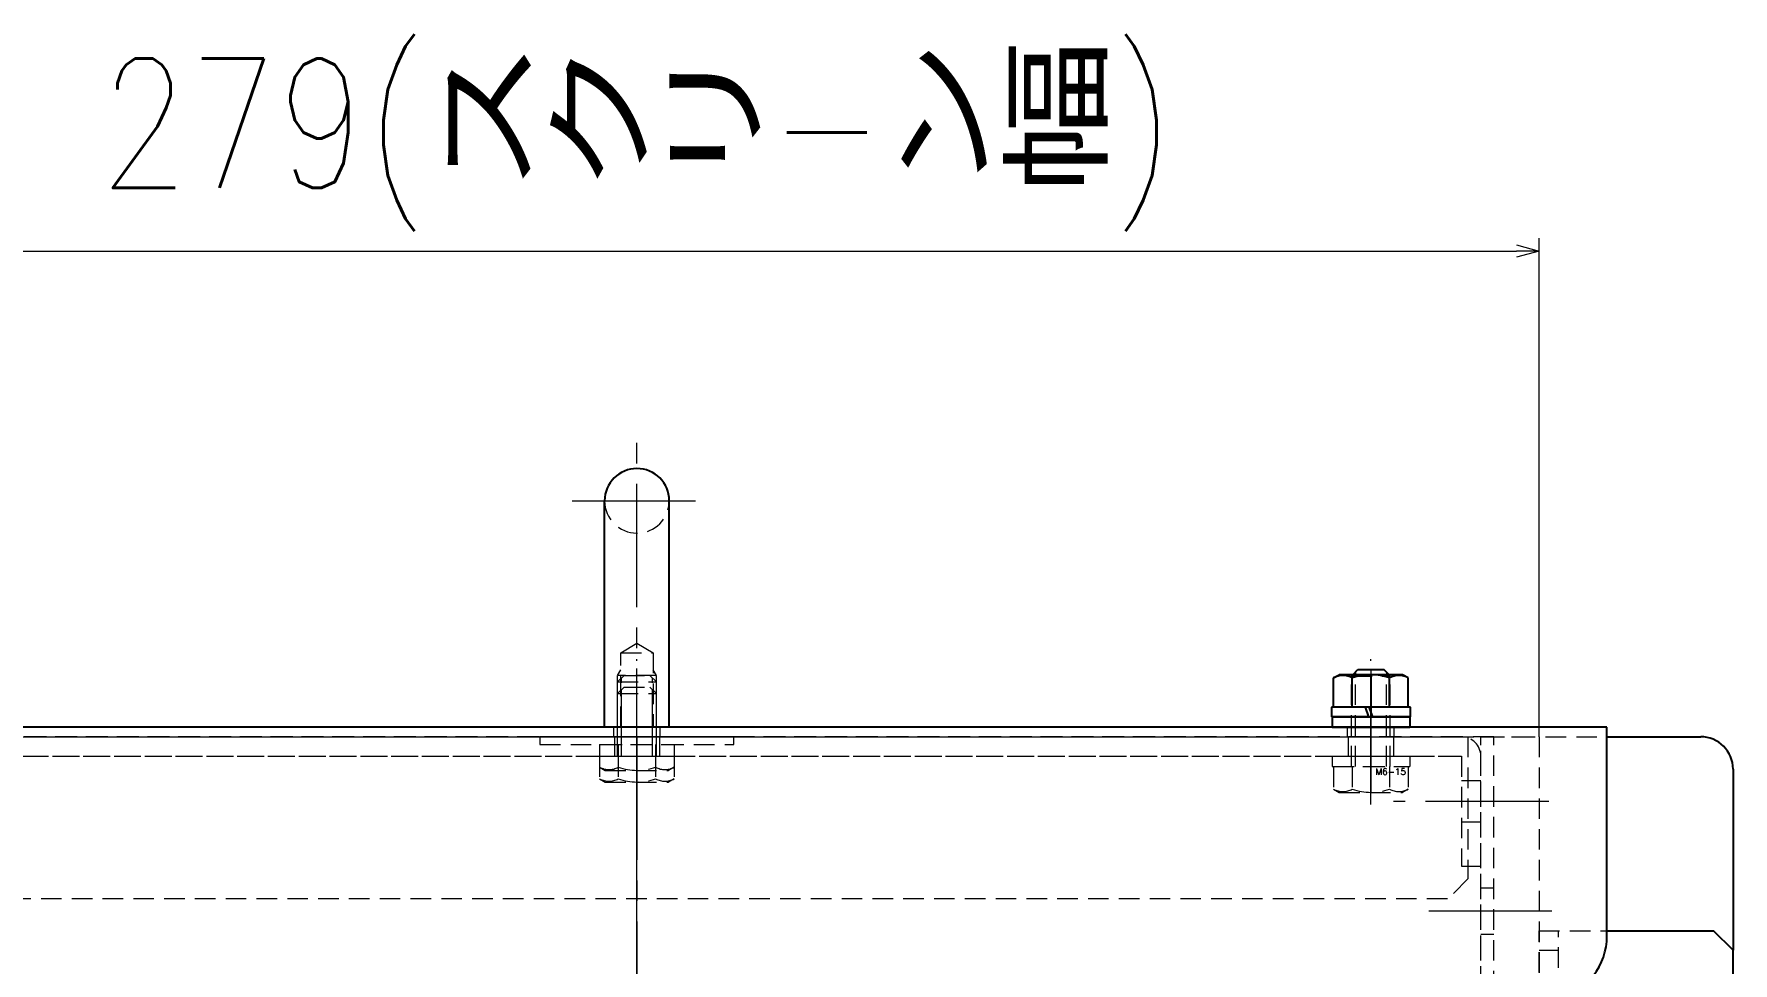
# Model space of a CAD drawing. Header units: millimetres. Extents: x 0 to 10987, y 0 to 7892.
# Drawn here: x 1360.1 to 1622.9, y 5973.8 to 6117.6 of the extents above; entities that cross this region are included whole.
import ezdxf

# ---------------------------------------------------------------- set-up
doc = ezdxf.new("R2010")
doc.units = ezdxf.units.MM
doc.linetypes.add('CENTER2', pattern=[28.575, 19.05, -3.175, 3.175, -3.175])
doc.linetypes.add('HIDDEN2', pattern=[4.7625, 3.175, -1.5875])
for name, color, linetype, lineweight in [('01_外形線', 7, 'Continuous', 25), ('02_細線', 5, 'Continuous', 13), ('03_かくれ線', 6, 'HIDDEN2', 13), ('04_中心線', 1, 'CENTER2', 9), ('07_寸法線', 3, 'Continuous', 9)]:
    doc.layers.add(name, color=color, linetype=linetype, lineweight=lineweight)
doc.styles.add('KSS_TXT', font='txt.shx', dxfattribs={"bigfont": 'extfont2.shx'})
doc.styles.add('寸法用', font='simplex.shx', dxfattribs={"width": 0.8, "bigfont": '@extfont2.shx'})
doc.dimstyles.new('機械製図用', dxfattribs={"dimtxt": 3.5, "dimasz": 3.5, "dimexe": 2, "dimexo": 0, "dimgap": 1.2, "dimtad": 1, "dimdsep": 46, "dimtxsty": '寸法用', "dimblk": 'OPEN30', "dimcen": 0, "dimclrd": 256, "dimclre": 256, "dimclrt": 7, "dimazin": 2, "dimtm": 1e-09, "dimtfac": 0.75, "dimtmove": 0, "dimatfit": 3, "dimldrblk": 'OPEN30', "dimfxl": 1, "dimlwd": -1, "dimlwe": -1, "dimarcsym": 0})

# ---------------------------------------------------------------- blocks, each defined once
blk = doc.blocks.new('_Open30')
at = {"color": 0, "linetype": 'ByBlock', "lineweight": -2}
for p, q in [((-1, 0.268), (0, 0)), ((0, 0), (-1, -0.268)), ((0, 0), (-1, 0))]:
    blk.add_line(p, q, dxfattribs=at)
blk = doc.blocks.new('*D423')
at = {"layer": '07_寸法線', "transparency": 16777216}
for p, q in [((1313.89, 6008.84), (1313.89, 6085.98)), ((1592.89, 6008.84), (1592.89, 6085.98)), ((1317.39, 6083.98), (1589.39, 6083.98))]:
    blk.add_line(p, q, dxfattribs=at)
at = {"layer": 'Defpoints', "color": 0, "transparency": 16777216}
for p in [(1592.89, 6083.98), (1313.89, 6008.84), (1592.89, 6008.84)]:
    blk.add_point(p, dxfattribs=at)
at = {"layer": '07_寸法線', "transparency": 16777216, "xscale": 3.5, "yscale": 3.5, "zscale": 3.5, "rotation": 180}
blk.add_blockref('_Open30', (1313.89, 6083.98), dxfattribs=at)
at = {"layer": '07_寸法線', "transparency": 16777216, "xscale": 3.5, "yscale": 3.5, "zscale": 3.5}
blk.add_blockref('_Open30', (1592.89, 6083.98), dxfattribs=at)
at = {"layer": '07_寸法線', "color": 7, "transparency": 16777216, "insert": (1453.39, 6100.41), "char_height": 20, "attachment_point": 5, "style": '寸法用'}
blk.add_mtext('279(スクリ-ン幅)', dxfattribs=at)

msp = doc.modelspace()

# ---------------------------------------------------------------- linework, layer by layer
for p, q in [((1603.392, 6010.335), (1303.392, 6010.335)), ((1603.392, 5978.036), (1603.392, 6010.335))]:
    msp.add_line(p, q)
msp.add_arc((1593.392, 5978.036), 10, 284.41177, 0)
at = {"layer": '01_外形線'}
for p, q in [((1448.392, 6010.335), (1448.392, 6045.334)), ((1458.392, 6010.335), (1458.392, 6045.334)), ((1561.119, 6017.931), (1561.992, 6018.435)), ((1561.119, 6013.435), (1561.119, 6017.931)), ((1571.792, 6018.435), (1561.992, 6018.435)), ((1564.006, 6013.435), (1564.006, 6017.931)), ((1564.092, 6018.435), (1564.892, 6019.235)), ((1564.892, 6019.235), (1568.892, 6019.235)), ((1566.892, 6018.335), (1566.892, 6013.335)), ((1569.692, 6018.435), (1568.892, 6019.235)), ((1569.779, 6013.335), (1569.779, 6017.831)), ((1572.666, 6017.931), (1571.792, 6018.435)), ((1572.666, 6013.435), (1572.666, 6017.931)), ((1566.047, 6013.435), (1560.792, 6013.435)), ((1560.792, 6013.435), (1560.792, 6011.935)), ((1566.592, 6011.935), (1560.792, 6011.935)), ((1560.892, 6011.935), (1572.892, 6011.935)), ((1560.892, 6011.935), (1560.892, 6010.335)), ((1572.666, 6013.435), (1561.119, 6013.435)), ((1566.592, 6011.935), (1566.047, 6013.435)), ((1572.992, 6013.435), (1566.647, 6013.435)), ((1567.192, 6011.935), (1566.647, 6013.435)), ((1566.892, 6013.435), (1566.892, 6011.935)), ((1572.992, 6011.935), (1567.192, 6011.935)), ((1572.892, 6011.935), (1572.892, 6010.335)), ((1572.992, 6011.935), (1572.992, 6013.435)), ((1458.392, 6010.335), (1448.392, 6010.335)), ((1560.892, 6010.335), (1572.892, 6010.335)), ((1603.392, 6008.835), (1617.892, 6008.835)), ((1622.892, 6003.835), (1622.892, 5975.835)), ((1603.392, 5978.835), (1619.892, 5978.835)), ((1622.892, 5975.835), (1619.892, 5978.835)), ((1622.892, 5900.988), (1622.892, 5975.835))]:
    msp.add_line(p, q, dxfattribs=at)
for centre, radius, start, end in [((1453.392, 6045.334), 5, 0, 180), ((1562.562, 6015.431), 2.887, 60.00001, 119.99999), ((1566.892, 6009.921), 8.514, 70.18087, 109.81913), ((1571.223, 6015.431), 2.887, 60.00001, 119.99999), ((1617.892, 6003.835), 5, 0, 90)]:
    msp.add_arc(centre, radius, start, end, dxfattribs=at)
at = {"layer": '02_細線'}
for p, q in [((1564.492, 6018.835), (1564.492, 6018.435)), ((1569.292, 6018.835), (1569.292, 6018.435))]:
    msp.add_line(p, q, dxfattribs=at)
at = {"layer": '03_かくれ線'}
for p, q in [((1450.892, 6021.835), (1453.392, 6023.337)), ((1453.392, 6023.337), (1455.892, 6021.835)), ((1450.892, 6010.335), (1450.892, 6021.835)), ((1450.892, 6021.835), (1455.892, 6021.835)), ((1455.892, 6021.835), (1455.892, 6010.335)), ((1450.392, 6018.335), (1450.892, 6019.201)), ((1450.392, 6010.335), (1450.392, 6018.335)), ((1456.392, 6018.335), (1450.392, 6018.335)), ((1450.392, 6017.335), (1451.392, 6018.335)), ((1450.393, 6007.636), (1450.392, 6017.335)), ((1450.392, 6017.335), (1456.392, 6017.335)), ((1450.993, 6007.636), (1450.993, 6017.936)), ((1451.392, 6018.335), (1455.392, 6018.335)), ((1456.392, 6017.335), (1455.392, 6018.335)), ((1455.793, 6007.636), (1455.793, 6017.934)), ((1456.392, 6018.335), (1455.892, 6019.201)), ((1456.392, 6010.335), (1456.392, 6018.335)), ((1456.393, 6007.636), (1456.392, 6017.335)), ((1563.892, 6018.235), (1564.092, 6018.435)), ((1563.892, 6018.235), (1569.892, 6018.235)), ((1563.892, 6004.235), (1563.892, 6018.235)), ((1564.492, 6004.235), (1564.492, 6018.435)), ((1569.292, 6004.235), (1569.292, 6018.435)), ((1569.892, 6018.235), (1569.692, 6018.435)), ((1569.892, 6004.235), (1569.892, 6018.235)), ((1450.392, 6015.534), (1451.392, 6016.534)), ((1450.392, 6005.835), (1450.392, 6015.534)), ((1450.392, 6015.534), (1456.392, 6015.534)), ((1450.992, 6005.835), (1450.992, 6016.134)), ((1451.392, 6016.534), (1455.392, 6016.534)), ((1456.392, 6015.534), (1455.392, 6016.534)), ((1455.792, 6005.835), (1455.792, 6016.133)), ((1456.392, 6005.835), (1456.392, 6015.534)), ((1449.792, 6008.835), (1449.792, 6010.335)), ((1449.792, 6008.835), (1449.792, 6010.335)), ((1449.792, 6008.835), (1449.792, 6010.335)), ((1456.992, 6008.835), (1456.992, 6010.335)), ((1456.992, 6008.835), (1456.992, 6010.335)), ((1456.992, 6008.835), (1456.992, 6010.335)), ((1563.292, 6008.835), (1563.292, 6010.335)), ((1570.492, 6008.835), (1570.492, 6010.335)), ((1303.392, 6008.835), (1603.392, 6008.835)), ((1303.392, 6008.835), (1603.392, 6008.835)), ((1585.892, 6008.835), (1320.892, 6008.835)), ((1324.892, 6008.835), (1581.892, 6008.835)), ((1580.892, 6008.835), (1325.892, 6008.835)), ((1447.62, 6007.636), (1447.62, 6004.141)), ((1447.62, 6007.636), (1459.167, 6007.636)), ((1449.892, 6008.835), (1449.892, 6005.835)), ((1450.506, 6007.636), (1450.506, 6004.141)), ((1456.28, 6007.636), (1456.28, 6004.141)), ((1456.892, 6008.835), (1456.892, 6005.835)), ((1459.167, 6007.636), (1459.167, 6004.141)), ((1563.392, 6008.835), (1563.392, 6005.835)), ((1570.392, 6008.835), (1570.392, 6005.835)), ((1581.892, 6008.835), (1581.892, 5986.835)), ((1583.892, 5640.835), (1583.892, 6008.835)), ((1585.892, 5640.835), (1585.892, 6008.835)), ((1324.892, 6005.835), (1581.892, 6005.835)), ((1325.892, 6005.835), (1580.892, 6005.835)), ((1447.619, 6005.835), (1447.619, 6002.339)), ((1447.619, 6005.835), (1459.166, 6005.835)), ((1447.62, 6004.141), (1448.493, 6003.636)), ((1450.506, 6005.835), (1450.506, 6002.339)), ((1456.279, 6005.835), (1456.279, 6002.339)), ((1459.167, 6004.141), (1458.293, 6003.636)), ((1459.166, 6005.835), (1459.166, 6002.339)), ((1560.892, 6005.835), (1572.892, 6005.835)), ((1560.892, 6005.835), (1560.892, 6004.235)), ((1560.892, 6004.235), (1572.892, 6004.235)), ((1561.119, 6004.235), (1561.119, 6000.739)), ((1561.119, 6004.235), (1572.666, 6004.235)), ((1564.006, 6004.235), (1564.006, 6000.739)), ((1569.779, 6004.235), (1569.779, 6000.739)), ((1572.666, 6004.235), (1572.666, 6000.739)), ((1572.892, 6005.835), (1572.892, 6004.235)), ((1580.892, 6005.835), (1580.892, 5988.835)), ((1583.892, 5988.835), (1583.892, 6005.835)), ((1447.619, 6002.339), (1448.492, 6001.835)), ((1448.492, 6001.835), (1458.292, 6001.835)), ((1448.493, 6003.636), (1458.293, 6003.636)), ((1459.166, 6002.339), (1458.292, 6001.835)), ((1583.892, 6002.035), (1580.892, 6002.035)), ((1561.119, 6000.739), (1561.992, 6000.235)), ((1561.992, 6000.235), (1571.792, 6000.235)), ((1572.666, 6000.739), (1571.792, 6000.235)), ((1583.892, 5995.635), (1580.892, 5995.635)), ((1580.892, 5988.835), (1583.892, 5988.835)), ((1581.892, 5986.835), (1578.892, 5983.835)), ((1327.892, 5983.835), (1578.892, 5983.835)), ((1585.892, 5985.435), (1583.892, 5985.435)), ((1585.892, 5978.235), (1583.892, 5978.235)), ((1595.892, 5968.335), (1595.892, 5978.835)), ((1592.892, 5975.835), (1595.892, 5975.835))]:
    msp.add_line(p, q, dxfattribs=at)
msp.add_lwpolyline([(1438.394, 6007.636), (1468.392, 6007.636), (1468.391, 6008.835), (1438.393, 6008.835)], close=True, dxfattribs=at)
for points in [[(1583.892, 5965.407), (1583.892, 6008.838), (1592.892, 6008.835), (1592.892, 5967.591)], [(1592.892, 5967.591), (1592.892, 5978.835), (1603.392, 5978.835)], [(1622.892, 5975.835), (1622.892, 5696.835)]]:
    msp.add_lwpolyline(points, dxfattribs=at)
for centre, radius, start, end in [((1453.392, 6045.334), 5, 180, 0), ((1580.892, 6005.835), 3, 0, 90), ((1449.063, 6006.641), 2.887, 240.00001, 299.99999), ((1453.393, 6012.151), 8.514, 250.18087, 289.81913), ((1457.723, 6006.641), 2.887, 240.00001, 299.99999), ((1449.062, 6004.839), 2.887, 240.00001, 299.99999), ((1453.392, 6010.349), 8.514, 250.18087, 289.81913), ((1457.723, 6004.839), 2.887, 240.00001, 299.99999), ((1562.562, 6003.239), 2.887, 240.00001, 299.99999), ((1566.892, 6008.749), 8.514, 250.18087, 289.81913), ((1571.223, 6003.239), 2.887, 240.00001, 299.99999)]:
    msp.add_arc(centre, radius, start, end, dxfattribs=at)
at = {"layer": '04_中心線'}
for p, q in [((1453.392, 6000.335), (1453.392, 6054.334)), ((1443.392, 6045.334), (1463.392, 6045.334)), ((1453.392, 5998.335), (1453.392, 6020.835)), ((1453.392, 5998.835), (1453.392, 6020.335)), ((1566.892, 5998.335), (1566.892, 6020.835)), ((1566.892, 6019.235), (1566.892, 6000.235)), ((1453.392, 5945.335), (1453.392, 6015.335)), ((1453.392, 6000.835), (1453.392, 6013.835)), ((1566.892, 6000.835), (1566.892, 6013.835)), ((1453.392, 6008.835), (1453.392, 5633.835)), ((1453.392, 5640.835), (1453.392, 6008.835)), ((1594.392, 5998.835), (1570.392, 5998.835)), ((1594.892, 5981.835), (1574.892, 5981.835))]:
    msp.add_line(p, q, dxfattribs=at)

# ---------------------------------------------------------------- texts
at = {"layer": '03_かくれ線', "style": 'KSS_TXT'}
msp.add_text('M6-15', height=1, dxfattribs=at).set_placement((1567.608, 6002.944))

# ---------------------------------------------------------------- dimensions: what is measured, and where the dimension line sits
at = {"layer": '07_寸法線'}
dim = msp.add_linear_dim(base=(1592.892, 6083.977), p1=(1313.893, 6008.835), p2=(1592.892, 6008.835), text='<>(スクリ-ン幅)', dimstyle='機械製図用', override={"dimtxt": 20}, dxfattribs=at)
dim.commit()
dim.dimension.update_dxf_attribs({"geometry": '*D423', "text_midpoint": (1453.392, 6100.415)})

doc.saveas('drawing.dxf')
